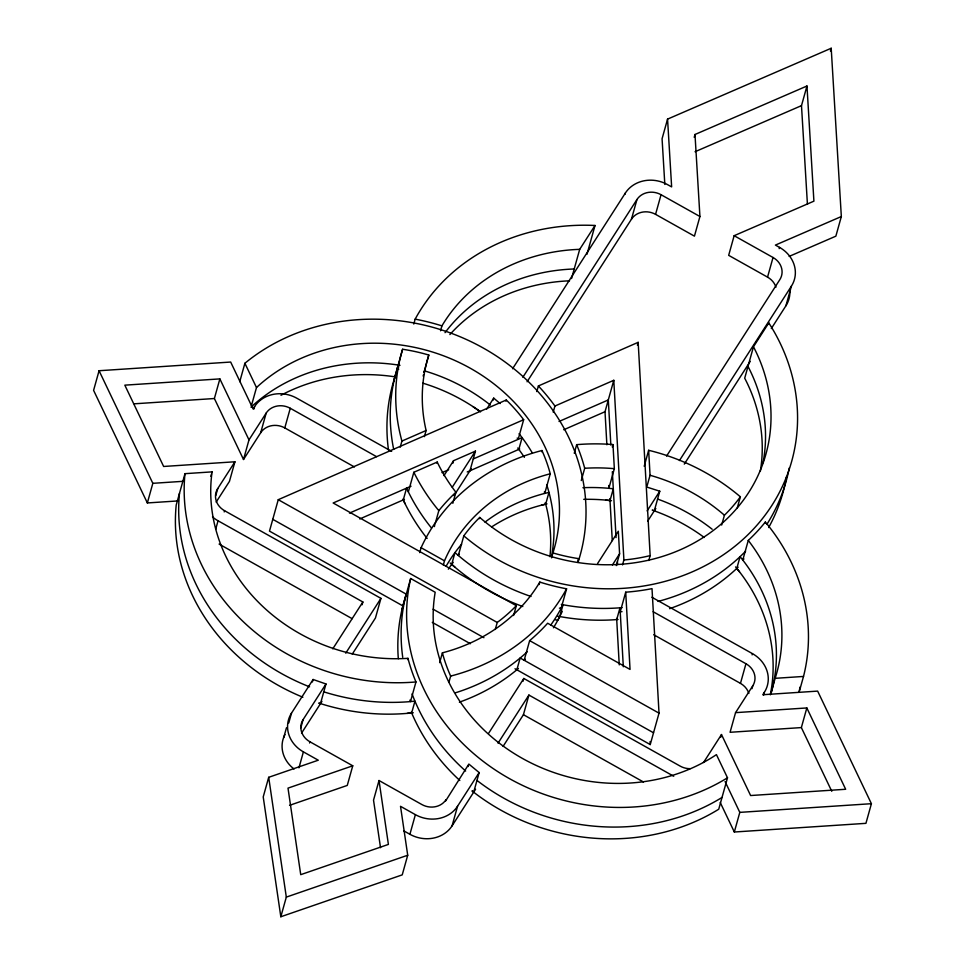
<?xml version="1.0" encoding="UTF-8"?>
<svg xmlns="http://www.w3.org/2000/svg" width="965" height="965" viewBox="0 0 965 965"><rect width="100%" height="100%" fill="white"/><g stroke="black" fill="none" stroke-linecap="round" stroke-linejoin="round"><path stroke-width="1.45" d="M401.898 609.916L410.668 578.505L435.179 592.245A175.714 156.282 15.6 0 0 520.219 757.163A175.714 156.282 15.6 0 0 716.428 754.63L727.501 777.802L718.732 809.225A202.469 180.081 15.6 0 1 472.054 790.938M272.769 519.327L406.169 594.102L405.179 598.143A202.469 180.081 15.6 0 0 402.731 657.298M391.645 451.379L296.762 398.183A31.218 27.768 15.6 0 0 254.591 406.603L253.071 408.955L230.671 362.044L99.069 370.729L93.593 390.355L147.356 502.946L178.477 500.895M147.356 502.946L152.832 483.32L99.069 370.729M323.782 691.833A202.469 180.081 15.6 0 0 410.487 701.591L415.963 681.953A206.932 184.05 15.6 0 1 407.942 658.335A175.714 156.282 15.6 0 1 212.071 471.873L184.978 473.67L176.209 505.081A202.469 180.081 15.6 0 0 302.865 697.225M376.519 456.638L290.272 408.279A17.84 15.862 15.6 0 0 266.171 413.092L260.695 432.73L243.506 459.509L214.387 398.521L219.863 378.895L124.823 385.156L163.64 466.469L234.929 461.777L229.441 481.402L216.16 502.102M210.84 476.3L211.456 474.092M211.866 472.609L212.071 471.873M239.754 381.682L244.893 363.274A202.469 180.081 15.6 0 1 486.758 350.03A202.469 180.081 15.6 0 1 579.145 558.711L578.119 562.39M215.774 495.564L217.74 488.555L234.929 461.777M215.653 529.387L218.054 520.786A31.218 27.768 15.6 0 1 212.505 516.902M251.395 405.782L256.485 387.556L244.893 363.274M224.194 511.908L224.531 510.69A17.84 15.862 15.6 0 1 217.74 488.555M253.904 409.051L254.591 406.603M243.506 459.509L248.982 439.883L266.171 413.092M260.695 432.73A17.84 15.862 15.6 0 1 284.784 427.917L290.272 408.279M517.192 438.038A171.251 152.313 15.6 0 1 518.181 439.34L523.657 419.703A171.251 152.313 15.6 0 0 506.275 399.993L278.258 499.689L269.488 531.112L403.406 606.189M318.884 703.099L320.489 703.618L325.977 683.98L313.106 679.481L291.502 713.135A31.218 27.768 15.6 0 0 303.396 751.868L318.269 760.203L268.692 777.308L263.216 796.933L280.827 916.75L402.236 874.869L407.713 855.243L400.523 806.318L415.384 814.653A31.218 27.768 15.6 0 0 457.555 806.221L479.159 772.567L468.857 764.075L445.625 800.962M283.722 737.61L286.46 727.791M288.764 722.954L291.502 713.135M424.395 436.638L426.108 430.499A175.714 156.282 15.6 0 1 428.81 355.048A171.251 152.313 15.6 0 0 402.598 349.258L397.11 368.895A202.469 180.081 15.6 0 0 393.684 449.304M312.419 681.941L313.106 679.481M300.742 728.044L303.094 719.625L325.977 683.98M413.792 324.059L415.155 319.15A202.469 180.081 15.6 0 1 595.019 225.472L586.985 254.265M298.945 767.826L303.396 751.868M309.548 742.99L309.886 741.759A17.84 15.862 15.6 0 1 303.094 719.625M400.21 447.205L401.923 441.065A202.469 180.081 15.6 0 1 402.598 349.258M424.021 372.225L424.697 369.776M425.046 368.546L425.734 366.085M426.072 364.867L426.759 362.406M427.097 361.175L428.81 355.048M423.153 376.073L423.563 374.601M424.178 372.381L424.588 370.91A175.714 156.282 15.6 0 1 490.377 405.059M362.08 604.778L362.864 601.979L218.054 520.786M440.559 330.778L441.922 325.868A175.714 156.282 15.6 0 1 579.7 249.344L595.019 225.472M280.827 916.75L286.316 897.112L268.692 777.308M431.512 528.048A202.469 180.081 15.6 0 1 408.352 491.909L413.84 472.271L437.217 462.054A175.714 156.282 15.6 0 0 455.902 492.247L453.502 500.835M224.531 510.69L380.934 598.36L375.445 617.998L352.261 654.125M436.88 463.284L437.217 462.054M309.886 741.759L352.756 765.8L347.267 785.426L289.56 805.329M419.739 552.619L421.102 547.71A202.469 180.081 15.6 0 1 541.968 450.522A171.251 152.313 15.6 0 1 550.243 473.779L544.755 493.405A175.714 156.282 15.6 0 0 484.997 522.137M434.371 526.601L434.708 525.37M435.058 524.14L438.822 510.642A206.932 184.05 15.6 0 1 455.902 492.247M452.814 463.321L453.538 460.703L475.443 451.125L469.967 470.763M407.592 659.553L407.942 658.335M452.826 503.296L453.164 502.065M445.975 799.732A17.84 15.862 15.6 0 1 421.874 804.545L379.016 780.516L373.527 800.154L380.524 847.704M443.321 565.032L444.491 560.822A175.714 156.282 15.6 0 1 550.243 473.779M493.175 400.077L493.718 398.123L500.111 403.551M463.803 535.852A202.469 180.081 15.6 0 0 725.342 553.428A202.469 180.081 15.6 0 0 768.791 322.889L753.472 346.761A175.714 156.282 15.6 0 1 701.386 538.663A175.714 156.282 15.6 0 1 479.75 517.433A171.251 152.313 15.6 0 0 463.803 535.852L458.327 555.478A202.469 180.081 15.6 0 0 531.027 596.479M505.925 401.223L506.275 399.993M479.412 518.663L479.75 517.433M439.654 662.653L442.392 652.835A175.714 156.282 15.6 0 0 539.821 582.088A206.932 184.05 15.6 0 0 566.588 588.807L561.099 608.445A202.469 180.081 15.6 0 1 550.689 625.175M448.942 682.219L450.655 676.079A171.251 152.313 15.6 0 1 442.392 652.835M403.708 830.817L409.908 834.291L415.384 814.653M518.808 449.413L522.089 437.628L473.248 458.978M536.805 391.573L538.374 385.964L638.167 342.334L650.157 555.623L648.782 560.52M571.545 278.547L571.75 277.811M571.956 277.076L579.7 249.344M541.63 451.753L541.968 450.522M553.222 412.164L554.935 406.036L613.788 380.294L623.897 559.99L622.522 564.899M495.274 629.457L497.228 622.449A171.251 152.313 15.6 0 0 516.335 605.682L333.166 502.994L523.657 419.703M625.018 194.267L625.368 193.036A31.218 27.768 15.6 0 1 667.527 184.617L671.64 186.908L667.563 119.117L831.203 48.25L841.335 216.546L835.859 236.172L789.165 256.401M468.17 766.536L468.447 765.547M409.908 834.291A31.218 27.768 15.6 0 0 452.078 825.859L457.555 806.221M513.597 615.501L516.335 605.682M631.472 219.164L636.948 199.526A17.84 15.862 15.6 0 1 661.049 194.713L699.927 216.51L694.438 236.148L655.561 214.351A17.84 15.862 15.6 0 0 631.472 219.164L527.083 381.778M479.159 772.567L473.682 792.205L472.343 791.167M574.259 453.248L576.66 444.66A202.469 180.081 15.6 0 1 612.98 444.563L614.343 468.676L608.855 488.314A175.714 156.282 15.6 0 0 582.92 487.711M667.563 119.117L662.074 138.755L664.825 184.448M539.133 584.549L539.821 582.088M516.854 669.782L520.147 658.009L653.534 732.785M551.558 557.83L552.933 552.921A175.714 156.282 15.6 0 0 469.931 368.039A175.714 156.282 15.6 0 0 256.485 387.556M515.008 668.757L650.241 744.57L659.023 713.147L652.014 588.638A206.932 184.05 15.6 0 1 625.706 592.184L630.049 669.433L547.638 623.233A206.932 184.05 15.6 0 1 529.652 640.627L524.164 660.265A206.932 184.05 15.6 0 0 525.37 659.24M523.03 681.266L523.814 678.467L680.216 766.138A17.84 15.862 15.6 0 0 690.072 768.683M581.268 480.558L584.694 468.278A206.932 184.05 15.6 0 0 576.66 444.66M655.561 214.351L661.049 194.713M606.876 444.793L605.019 411.717L613.788 380.294M503.103 746.355L523.428 714.703L528.917 695.065L673.727 776.246M694.209 137.307L694.993 134.497L806.969 86.006L813.905 201.166L734.148 235.701L728.672 255.339L767.549 277.136A17.84 15.862 15.6 0 1 775.944 287.208M637.383 345.132L638.167 342.334M612.305 447.024L612.98 444.563M616.309 565.574L619.59 553.801L618.324 531.232L597.564 563.572M644.198 466.252L648.649 450.293A202.469 180.081 15.6 0 1 740.372 496.806L737.284 507.855M652.678 510.268L654.294 510.847L659.771 491.209L646.767 487.048L650.06 475.275L648.649 450.293M616.707 619.578L620 607.805L622.135 607.624M625.706 592.184L620.23 611.822L622.015 611.677M807.428 204.351L801.493 105.643L806.969 86.006M830.431 51.061L831.203 48.25M767.549 277.136L773.037 257.498L734.148 235.701M779.177 248.62L779.515 247.39L775.414 245.086L841.335 216.546M753.472 346.761L744.703 378.183A175.714 156.282 15.6 0 1 760.348 471.113M768.454 324.119L768.791 322.889M721.675 525.044L724.425 515.226A171.251 152.313 15.6 0 0 740.372 496.806M771.3 328.57L785.932 305.76L791.421 286.123A31.218 27.768 15.6 0 0 779.515 247.39M799.213 691.869L803.519 676.441A202.469 180.081 15.6 0 0 765.354 522.017A206.932 184.05 15.6 0 1 748.273 540.412L742.785 560.05A175.714 156.282 15.6 0 1 770.854 694.04M765.004 523.247L765.354 522.017M720.71 737.356L721.494 734.546L750.613 795.534L845.666 789.274L806.837 707.948L735.559 712.652L730.071 732.29L801.36 727.586L831.77 791.288M748.852 693.437A17.84 15.862 15.6 0 0 740.469 683.377L745.945 663.739L653.16 611.726M752.097 654.861L752.435 653.631L651.87 597.251M751.964 688.672L752.748 685.874A17.84 15.862 15.6 0 0 745.945 663.739M763.544 695.174L764.328 692.363A31.218 27.768 15.6 0 0 752.435 653.631M770.685 694.269L775.136 678.323A175.714 156.282 15.6 0 0 748.273 540.412M764.328 692.363L762.82 694.728L817.645 691.109L871.407 803.7L865.931 823.338L734.329 832.011L739.805 812.373L725.089 781.553M801.36 727.586L806.837 707.948M393.829 380.668L398.328 365.06L397.11 368.895A171.251 152.313 15.6 0 1 398.774 369.149M424.105 372.321L424.588 370.91M332.78 648.83L362.864 601.979M443.96 475.624L453.538 460.703M486.613 409.196L493.718 398.123M512.572 368.751L625.368 193.036M345.747 653.172L380.934 598.36M452.283 487.204L475.443 451.125M522.861 377.267L636.948 199.526M301.55 733.123L321.936 701.374M453.996 495.648L471.27 468.725M488.628 733.279L523.814 678.467M666.55 456.107L779.829 279.633A17.84 15.862 15.6 0 0 773.037 257.498M498.024 743.183L528.917 695.065M612.413 564.983L619.59 553.801M647.129 510.907L659.771 491.209M679.432 460.582L791.421 286.123M452.078 825.859L475.588 789.225M647.684 521.136L655.814 508.471M684.281 464.129L750.227 361.38M721.494 734.546L704.305 761.325A17.84 15.862 15.6 0 1 703.473 762.507M735.559 712.652L752.748 685.874M401.923 441.065L426.108 430.499M349.451 513.115L411.042 486.191M442.006 472.645L448.677 469.726M559.037 421.476L608.312 399.932L610.845 445.046M359.752 518.953L404.456 499.4M467.229 471.957L519.737 449.002M563.753 429.751L605.019 411.717M695.041 151.734L801.493 105.643M352.756 765.8L288.004 788.128L300.73 874.664L388.4 844.411L379.016 780.516M286.316 897.112L407.713 855.243M541.474 505.19L545.683 504.152L548.976 492.367L544.755 493.405A171.251 152.313 15.6 0 0 544.356 491.933M407.194 713.364L411.657 712.942L414.95 701.157L410.487 701.591A206.932 184.05 15.6 0 1 409.884 700.132M134.183 403.816L214.387 398.521M152.832 483.32L183.953 481.258M775.136 678.323L803.519 676.441M739.805 812.373L871.407 803.7M605.574 500.087L610.013 500.546L613.306 488.76L608.855 488.314L608.698 485.467M284.784 427.917L354.445 466.964M653.727 634.741L740.469 683.377M421.102 547.71L444.491 560.822M278.258 499.689L497.228 622.449M529.652 640.627L659.023 713.147M433.08 609.192L483.923 637.696M432.296 622.377L470.365 643.727M219.091 544.079L352.165 618.686M523.428 714.703L643.462 781.988M472.934 406.579L479.714 411.235M455.034 567.263L451.692 564.368L454.985 552.583L458.327 555.478A171.251 152.313 15.6 0 1 459.219 554.26M739.504 571.823L736.79 568.421L740.083 556.648L742.785 560.05A206.932 184.05 15.6 0 0 743.943 558.964M408.352 491.909L406.555 488.145L403.274 499.93L405.071 503.694M720.24 802.518L734.329 832.011M219.863 378.895L248.982 439.883M694.993 134.497L699.927 216.51M650.072 741.566L650.241 744.57M612.341 471.704L616.056 537.601M617.407 561.654L617.576 564.646M623.318 666.779L620 607.805A202.469 180.081 15.6 0 1 561.328 604.44M609.904 498.567L612.268 540.545M616.647 618.444L619.253 664.885M449.883 334.566A175.714 156.282 15.6 0 1 569.543 280.815M445.034 332.672A175.714 156.282 15.6 0 1 574.211 268.982M747.984 366.398A175.714 156.282 15.6 0 1 763.013 462.778M438.822 510.642A202.469 180.081 15.6 0 1 413.84 472.271M789.237 468.025A202.469 180.081 15.6 0 1 766.837 524.369M745.595 551.208A202.469 180.081 15.6 0 1 657.961 601.448M250.997 407.182A175.714 156.282 15.6 0 1 400.005 365.313M519.061 433.707A175.714 156.282 15.6 0 1 532.27 452.862M546.793 485.009A175.714 156.282 15.6 0 1 551.594 556.057M415.155 319.15A206.932 184.05 15.6 0 1 441.922 325.868M538.374 385.964A206.932 184.05 15.6 0 1 554.935 406.036M562.281 611.34A202.469 180.081 15.6 0 1 553.44 627.793M518.41 668.48A202.469 180.081 15.6 0 1 459.388 702.158M413.297 712.761A202.469 180.081 15.6 0 1 319.162 703.183M527.324 651.725A202.469 180.081 15.6 0 1 455.637 692.737M309.572 686.815A202.469 180.081 15.6 0 1 179.49 493.296M578.107 559.688A202.469 180.081 15.6 0 1 577.601 562.414M280.996 395.276A175.714 156.282 15.6 0 1 395.541 376.917M422.899 383.177A175.714 156.282 15.6 0 1 480.558 411.85M517.747 448.013A175.714 156.282 15.6 0 1 524.381 457.314M545.273 502.669A175.714 156.282 15.6 0 1 549.929 556.708M786.463 476.951A202.469 180.081 15.6 0 1 768.659 527.541M738.116 567.167A202.469 180.081 15.6 0 1 669.614 608.674M618.046 619.482A202.469 180.081 15.6 0 1 557.625 616.14M522.801 606.527A202.469 180.081 15.6 0 1 450.209 563.029M427.133 538.47A202.469 180.081 15.6 0 1 402.924 499.182M388.509 450.124A202.469 180.081 15.6 0 1 398.726 366.784M722.025 797.44A202.469 180.081 15.6 0 1 476.963 780.42M465.649 771.035A202.469 180.081 15.6 0 1 412.055 693.895M800.045 687.068A202.469 180.081 15.6 0 1 798.96 692.231M446.119 566.226A175.714 156.282 15.6 0 1 461.572 544.26M657.575 499.062A175.714 156.282 15.6 0 1 712.182 529.242M459.81 780.504A202.469 180.081 15.6 0 1 411.307 712.098M398.316 658.733A202.469 180.081 15.6 0 1 405.807 595.827M727.501 777.802A202.469 180.081 15.6 0 1 499.737 772.856A202.469 180.081 15.6 0 1 410.668 578.505M584.694 468.278A175.714 156.282 15.6 0 1 614.343 468.676M650.06 475.275A175.714 156.282 15.6 0 1 724.425 515.226M559.41 608.119A206.932 184.05 15.6 0 0 561.099 608.445L563.029 604.766L559.748 616.538L557.818 620.218A206.932 184.05 15.6 0 1 555.237 619.723M566.588 588.807A202.469 180.081 15.6 0 1 450.655 676.079M415.963 681.953A202.469 180.081 15.6 0 1 184.978 473.67M650.157 555.623A171.251 152.313 15.6 0 1 623.897 559.99M579.145 558.711A171.251 152.313 15.6 0 1 552.933 552.921M789.816 290.393A31.218 27.768 15.6 0 1 785.932 305.76M294.06 768.984A31.218 27.768 15.6 0 1 284.965 734.57M448.327 569.157A175.714 156.282 15.6 0 1 453.212 562.342M491.836 526.794A175.714 156.282 15.6 0 1 546.986 503.851M583.729 499.351A175.714 156.282 15.6 0 1 611.496 500.714M652.195 510.111A175.714 156.282 15.6 0 1 704.245 537.469M735.571 566.938A175.714 156.282 15.6 0 1 770.287 694.836"/></g></svg>
